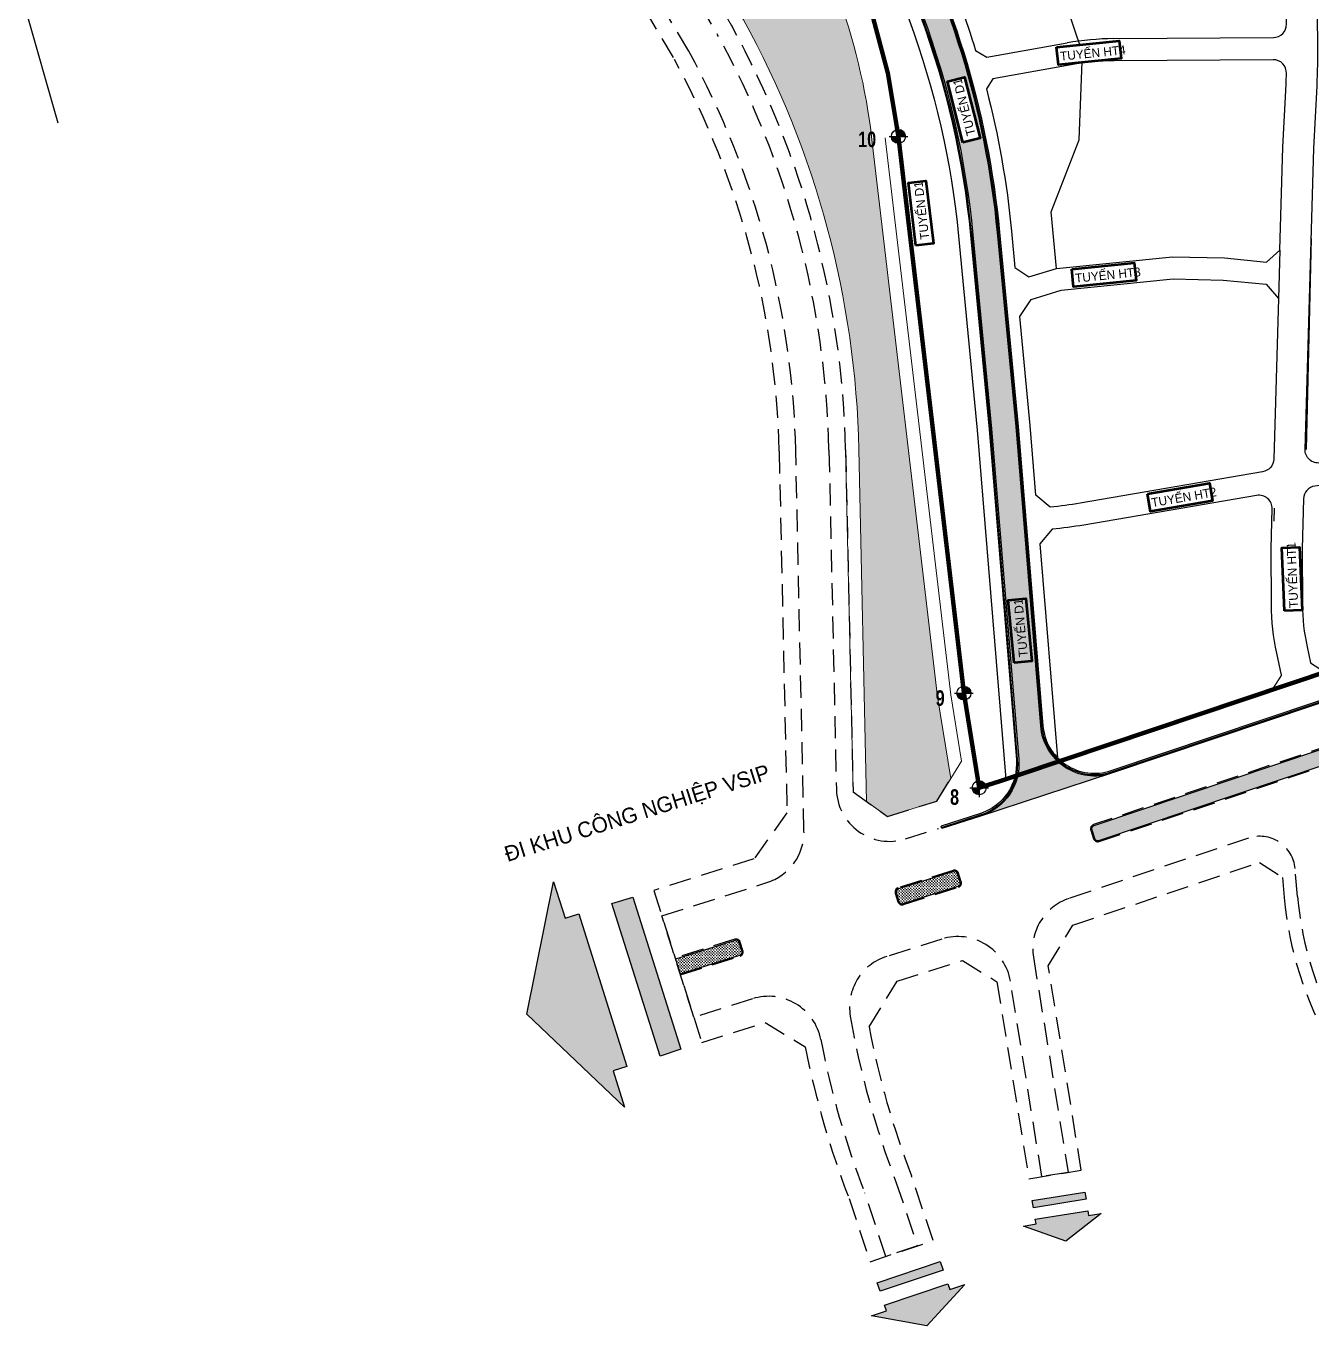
# Model space of a CAD drawing. Header units: millimetres. Extents: x 563079 to 571925, y 2063830 to 2067381.
# Drawn here: x 567977.9 to 568268.1, y 2065777 to 2066070.2 of the extents above; entities that cross this region are included whole.
import ezdxf

# ---------------------------------------------------------------- set-up
doc = ezdxf.new("R2010")
doc.units = ezdxf.units.MM
doc.header["$MEASUREMENT"] = 0
doc.set_wipeout_variables(frame=1)
doc.linetypes.add('DASHEDX2', pattern=[1.5, 1, -0.5])
doc.linetypes.add('HIDDEN', pattern=[0.375, 0.25, -0.125])
for name, color, linetype in [('1. HathMduong', 69, 'Continuous'), ('1.Bovia', 2, 'Continuous'), ('BoThamCo', 94, 'Continuous'), ('Danranh', 8, 'Continuous'), ('ghi_chu', 7, 'Continuous'), ('hacth sdd', 8, 'Continuous'), ('hatchViaHe+LogDg', 129, 'Continuous'), ('LogDg', 7, 'Continuous'), ('Nut tim', 7, 'Continuous'), ('QH', 7, 'Continuous'), ('RANHGIOI', 2, 'HIDDEN'), ('ViaHeS', 32, 'Continuous')]:
    doc.layers.add(name, color=color, linetype=linetype)
for name, color, linetype, lineweight in [('datKeSog', 251, 'Continuous', 13), ('datMatNc', 150, 'Continuous', 13), ('VCC-070', 5, 'Continuous', 70)]:
    doc.layers.add(name, color=color, linetype=linetype, lineweight=lineweight)
doc.styles.add('ARIALB', font='', dxfattribs={"width": 0.75})
doc.styles.add('avantH', font='', dxfattribs={"height": 10})
doc.styles.get('ARIALB').set_extended_font_data('.VnArialH', bold=True)
doc.styles.get('avantH').set_extended_font_data('.VnAvantH')
pattern_1 = [(0, (568124.4922, 2065856.43456), (0.3175, 0.3175), [0.15875, -0.47625]), (90, (568124.5716, 2065856.3552), (-0.3175, 0.3175), [0.15875, -0.47625])]

# ---------------------------------------------------------------- blocks, each defined once
blk = doc.blocks.new('moc')
at = {"layer": 'QH', "linetype": 'Continuous'}
h = blk.add_hatch(color=7, dxfattribs=at)
h.paths.add_polyline_path([(0, 0), (0.529, 0, 0.414214), (0, 0.529)])
h.paths.add_polyline_path([(-0.529, 0, 0.414214), (0, -0.529), (0, 0)])
for p, q in [((0, 0.706), (0, -0.706)), ((-0.706, 0), (0.706, 0))]:
    blk.add_line(p, q, dxfattribs=at)
blk.add_circle((0, 0), 0.529, dxfattribs=at)
blk = doc.blocks.new('A$C4C7B3C91')
at = {"layer": 'RANHGIOI', "color": 1, "ltscale": 9, "const_width": 1}
blk.add_lwpolyline([(477.38, 594.56), (136.71, 446.07), (135.87, 445.71, -0.005137), (101.96, 431.58), (-184.51, 352.35, -0.020567), (-225.52, 342.81), (-270.74, 334.22, -0.021218), (-313.72, 327.94), (-430.93, 315.86), (-433.76, 298.6, 0.128574), (-427.72, 234.12), (-422.8, 220.62, 0.039408), (-414.44, 202.3), (-401.47, 178.93), (-354.87, 109.99, -0.11987), (-330, 43.09), (-315.21, -82.46), (-311.77, -103.79), (-306.57, -102.15), (142.22, 48.46, 0.050684), (323.13, 130.35)], format="xyb", dxfattribs=at)

msp = doc.modelspace()

# ---------------------------------------------------------------- hatches: boundary and pattern name
at = {"layer": 'hacth sdd'}
h = msp.add_hatch(dxfattribs=at)
h.set_pattern_fill('DASH', color=256, scale=0.5, style=0)
h.set_pattern_definition([(0, (0, 0), (1.5875, 1.5875), [1.5875, -1.5875])])
edge = h.paths.add_edge_path()
edge.add_line((568074.3637, 2066373.76323), (568047.30553, 2066374.58355))
edge.add_line((568047.30553, 2066374.58355), (568042.86678, 2066263.06931))
edge.add_arc((568132.29596, 2066259.50964), 89.5, 177.720584, 210.7173071)
edge.add_line((568055.35299, 2066213.79281), (568139.85635, 2066071.57081))
edge.add_arc((567955.4123, 2065970.12801), 210.5, 1.2450518, 28.81045, ccw=False)
edge.add_line((568165.8626, 2065974.70187), (568167.58806, 2065895.31076))
edge.add_line((568167.58806, 2065895.31076), (568172.34324, 2065891.90323))
edge.add_line((568172.34324, 2065891.90323), (568183.43827, 2065895.40249))
edge.add_line((568183.43827, 2065895.40249), (568186.59039, 2065900.51327))
edge.add_line((568186.59039, 2065900.51327), (568183.62017, 2065918.92106))
edge.add_line((568183.62017, 2065918.92106), (568168.81814, 2066044.59795))
edge.add_arc((568024.8135, 2066027.63731), 145, 6.7172614, 34.0589789)
edge.add_line((568144.94042, 2066108.84398), (568098.19011, 2066178.0005))
edge.add_line((568098.19011, 2066178.0005), (568085.09138, 2066201.59677))
edge.add_arc((568202.2502, 2066266.63378), 134, 200.0084057, 209.0354557, ccw=False)
edge.add_line((568076.33812, 2066220.7846), (568071.42256, 2066234.28383))
edge.add_arc((568197.33464, 2066280.133), 134, 170.7022042, 200.0084057, ccw=False)
edge.add_line((568065.09514, 2066301.78283), (568070.22851, 2066333.13799))
edge.add_line((568070.22851, 2066333.13799), (568074.3637, 2066373.76323))
h = msp.add_hatch(dxfattribs=at)
h.set_pattern_fill('CROSS', color=256, scale=0.05, style=0)
h.set_pattern_definition(pattern_1)
edge = h.paths.add_edge_path()
edge.add_line((568507.40168, 2065986.68388), (568218.89036, 2065889.8609))
edge.add_arc((568219.12897, 2065889.14987), 0.75, 108.5514997, 198.5514997)
edge.add_line((568218.41795, 2065888.91125), (568219.05425, 2065887.01522))
edge.add_arc((568219.76527, 2065887.25383), 0.75, 198.5514997, 288.5514997)
edge.add_line((568220.00389, 2065886.54281), (568508.51522, 2065983.36579))
edge.add_arc((568507.95845, 2065985.02484), 1.74998, 288.5514997, 468.5514997)
h = msp.add_hatch(dxfattribs=at)
h.set_pattern_fill('CROSS', color=256, scale=0.05, style=0)
h.set_pattern_definition(pattern_1)
edge = h.paths.add_edge_path()
edge.add_line((568174.29849, 2065874.69444), (568174.90006, 2065872.78705))
edge.add_arc((568175.61533, 2065873.01264), 0.75, 197.5047443, 287.5047443)
edge.add_line((568175.84092, 2065872.29737), (568188.23891, 2065876.20757))
edge.add_arc((568188.01332, 2065876.92284), 0.75, 287.5047443, 377.5047443)
edge.add_line((568188.72859, 2065877.14843), (568188.12702, 2065879.05582))
edge.add_arc((568187.41175, 2065878.83023), 0.75, 17.5047443, 107.5047443)
edge.add_line((568187.18617, 2065879.5455), (568174.78817, 2065875.63529))
edge.add_arc((568175.01376, 2065874.92003), 0.75, 107.5047443, 197.5047443)
h = msp.add_hatch(dxfattribs=at)
h.set_pattern_fill('CROSS', color=256, scale=0.05, style=0)
h.set_pattern_definition(pattern_1)
edge = h.paths.add_edge_path()
edge.add_arc((568138.75026, 2065861.3858), 0.75, 287.5047443, 377.5047443)
edge.add_line((568139.46553, 2065861.61139), (568138.86398, 2065863.51873))
edge.add_arc((568138.14871, 2065863.29314), 0.75, 17.5047443, 107.5047443)
edge.add_line((568137.92312, 2065864.00841), (568124.49221, 2065859.77244))
edge.add_line((568124.49221, 2065859.77244), (568125.54495, 2065856.43456))
edge.add_line((568125.54495, 2065856.43456), (568138.97585, 2065860.67053))
at = {"layer": 'hatchViaHe+LogDg'}
for points in [[(568110.41203, 2065834.58383), (568112.99604, 2065826.39076), (568090.92776, 2065847.39379), (568096.97423, 2065877.17955), (568099.55824, 2065868.98648), (568102.67941, 2065869.97086), (568113.5332, 2065835.56822)], [(568114.836, 2065873.76601), (568125.66424, 2065839.43314), (568121.00803, 2065837.88679), (568110.15424, 2065872.28943)], [(568204.98997, 2065805.31578), (568216.83674, 2065807.22734), (568217.12165, 2065805.61692), (568205.25064, 2065803.70031)], [(568217.69877, 2065801.96259), (568220.52584, 2065802.41876), (568212.53203, 2065796.15574), (568203.00069, 2065799.58981), (568205.82776, 2065800.04598), (568205.65398, 2065801.12296), (568217.52499, 2065803.03957)], [(568169.99808, 2065786.805), (568184.22104, 2065791.57022), (568184.89972, 2065789.64189), (568170.64788, 2065784.8655)], [(568186.35418, 2065785.25203), (568189.74829, 2065786.38919), (568181.16177, 2065777.04003), (568168.70822, 2065779.33849), (568172.10234, 2065780.47565), (568171.66913, 2065781.76864), (568185.92097, 2065786.54503)]]:
    msp.add_hatch(color=256, dxfattribs=at).paths.add_polyline_path(points)

# ---------------------------------------------------------------- linework, layer by layer
at = {"color": 2, "const_width": 0.3}
msp.add_lwpolyline([(568259.10518, 2065920.49748), (568261.21689, 2065923.78975)], dxfattribs=at)
at = {"layer": '1. HathMduong', "color": 99}
msp.add_lwpolyline([(567985.20453, 2066048.25151), (567977.92963, 2066073.87913, -0.513160457)], format="xyb", dxfattribs=at)
for points in [[(568266.87863, 2065974.69669), (568267.9514, 2066022.267)], [(568259.57683, 2065961.46964), (568259.51127, 2065958.53063)], [(568259.10518, 2065920.49748), (568271.58966, 2065924.68721)]]:
    msp.add_lwpolyline(points, dxfattribs=at)
at = {"layer": '1.Bovia'}
msp.add_lwpolyline([(568173.40373, 2066102.23291, -0.102113897), (568197.60908, 2066023.69631), (568201.80206, 2065979.89877), (568207.37594, 2065912.41629, 0.486813261), (568222.75866, 2065902.28735), (568373.18375, 2065952.76927, 0.414213562), (568378.03383, 2065962.51897), (568307.22707, 2066173.50765, 0.417849574), (568298.66498, 2066177.70094), (568289.66052, 2066174.55435), (568218.22828, 2066136.46537, 0.007182528), (568214.42512, 2066134.36674), (568176.33531, 2066112.62886, 0.409503441)], format="xyb", close=True, dxfattribs=at)
at = {"layer": 'BoThamCo'}
msp.add_lwpolyline([(568204.23742, 2066013.61606), (568210.48568, 2066015.54802), (568209.21076, 2066028.28312), (568215.55477, 2066044.49479), (568216.29478, 2066064.12479), (568210.01479, 2066082.92479), (568206.62725, 2066088.78489), (568177.18017, 2066076.46762)], dxfattribs=at)
for points in [[(568507.40168, 2065986.68388), (568218.89036, 2065889.8609, 0.414213562), (568218.41795, 2065888.91125), (568219.05425, 2065887.01522, 0.414213562), (568220.00389, 2065886.54281), (568508.51522, 2065983.36579, 1)], [(568174.29849, 2065874.69444), (568174.90006, 2065872.78705, 0.414213562), (568175.84092, 2065872.29737), (568188.23891, 2065876.20757, 0.414213562), (568188.72859, 2065877.14843), (568188.12702, 2065879.05582, 0.414213562), (568187.18617, 2065879.5455), (568174.78817, 2065875.63529, 0.414213562)], [(568138.97585, 2065860.67053, 0.414213562), (568139.46553, 2065861.61139), (568138.86398, 2065863.51873, 0.414213562), (568137.92312, 2065864.00841), (568124.49221, 2065859.77244), (568125.54495, 2065856.43456)]]:
    msp.add_lwpolyline(points, format="xyb", close=True, dxfattribs=at)
at = {"layer": 'Danranh'}
msp.add_lwpolyline([(568176.0627, 2066113.10654, 0.409503441), (568172.92172, 2066101.96802, -0.102113897), (568197.06158, 2066023.6439), (568201.25422, 2065979.84992), (568206.8278, 2065912.37101, 0.486813261), (568222.93365, 2065901.76593), (568373.35873, 2065952.24785, 0.414213562), (568378.55525, 2065962.69396), (568307.74849, 2066173.68263, 0.417849574), (568298.48354, 2066178.22015), (568289.4391, 2066175.05959), (568217.9695, 2066136.95069, 0.007182528), (568214.1525, 2066134.84443)], format="xyb", close=True, dxfattribs=at)
for points in [[(568192.72224, 2065891.85827), (568222.93365, 2065901.76593)], [(568184.58471, 2065889.21927), (568184.40011, 2065889.73736)]]:
    msp.add_lwpolyline(points, dxfattribs=at)
at = {"layer": 'datKeSog'}
for points in [[(568162.86331, 2065974.63669), (568164.53988, 2065897.49507), (568167.58806, 2065895.31076), (568165.8626, 2065974.70187, 0.12086011), (568139.85635, 2066071.57081), (568055.35299, 2066213.79281, -0.144978501), (568042.86678, 2066263.06931), (568047.30553, 2066374.58355)], [(568052.7739, 2066212.2604), (568137.25166, 2066070.08147, -0.120799299)]]:
    msp.add_lwpolyline(points, format="xyb", dxfattribs=at)
at = {"layer": 'datMatNc'}
msp.add_lwpolyline([(568047.30553, 2066374.58355), (568042.86678, 2066263.06931, 0.144978501), (568055.35299, 2066213.79281), (568139.85635, 2066071.57081, -0.12086011), (568165.8626, 2065974.70187), (568167.58806, 2065895.31076), (568172.34324, 2065891.90323), (568183.43827, 2065895.40249), (568186.59039, 2065900.51327), (568183.62017, 2065918.92106), (568168.81814, 2066044.59795, 0.119869979), (568144.94042, 2066108.84398), (568098.19011, 2066178.0005), (568085.09138, 2066201.59677, -0.039408318), (568076.33812, 2066220.7846), (568071.42256, 2066234.28383, -0.128573978), (568065.09514, 2066301.78283), (568070.22851, 2066333.13799), (568074.3637, 2066373.76323)], format="xyb", dxfattribs=at)
at = {"layer": 'LogDg', "linetype": 'DASHEDX2', "ltscale": 5}
for points in [[(568040.55833, 2066374.7881), (568036.12212, 2066263.33777, 0.144978501), (568049.55003, 2066210.34489), (568133.99554, 2066068.22025, -0.120721405), (568159.11419, 2065974.55521), (568160.7765, 2065898.06958, 0.499997206), (568176.38309, 2065886.88602), (568183.82345, 2065889.23263)], [(568275.0824, 2065841.63926, -0.109850843), (568264.84171, 2065873.91857), (568264.28637, 2065880.18538, 0.484967144), (568253.77234, 2065887.06353), (568213.28142, 2065873.47498, 0.367009996), (568205.25253, 2065860.18696), (568213.07856, 2065811.6856), (568207.15518, 2065810.72982), (568200.04789, 2065854.77683, 0.457512134), (568184.5917, 2065864.30958), (568172.14333, 2065860.38349, 0.375227048), (568163.92695, 2065846.90192, 0.049444608), (568174.23248, 2065809.57921), (568179.07689, 2065795.1199), (568171.96541, 2065792.73729), (568167.17403, 2065807.03831, -0.044276242), (568157.25978, 2065841.66134, 0.448349122), (568141.86719, 2065850.83473), (568128.62799, 2065846.65922), (568121.40917, 2065869.54778), (568145.09015, 2065877.01652, 0.333335817), (568153.4779, 2065888.72157), (568151.61596, 2065974.39224, 0.120558977), (568127.4824, 2066064.49932), (568075.5014, 2066151.98509, 0.334942873)], [(568507.32214, 2065986.92089), (568218.81082, 2065890.09791, 0.414213562), (568218.18094, 2065888.83171), (568218.81724, 2065886.93568, 0.414213562), (568220.08343, 2065886.3058), (568508.59476, 2065983.12878, 1), (568507.32214, 2065986.92089)], [(568174.06007, 2065874.61924), (568174.66163, 2065872.71186, 0.414213562), (568175.91611, 2065872.05895), (568188.31411, 2065875.96915, 0.414213562), (568188.96702, 2065877.22363), (568188.36545, 2065879.13101, 0.414213562), (568187.11097, 2065879.78392), (568174.71297, 2065875.87372, 0.414213562), (568174.06007, 2065874.61924)]]:
    msp.add_lwpolyline(points, format="xyb", dxfattribs=at)
at = {"layer": 'LogDg'}
msp.add_lwpolyline([(568176.18661, 2066112.88941, 0.409503441), (568173.14082, 2066102.08842, -0.102113897), (568197.31044, 2066023.66772), (568201.50323, 2065979.87213), (568207.07695, 2065912.39159, 0.486813261), (568222.85411, 2065902.00294), (568373.27919, 2065952.48486, 0.414213562), (568378.31824, 2065962.61442), (568307.51148, 2066173.6031, 0.417849574), (568298.56601, 2066177.98414), (568289.53974, 2066174.82993), (568218.08713, 2066136.73009, 0.007182528), (568214.27642, 2066134.6273), (568176.18661, 2066112.88941)], format="xyb", dxfattribs=at)
at = {"layer": 'LogDg', "ltscale": 0.75}
for points in [[(568110.41203, 2065834.58383), (568112.99604, 2065826.39076), (568090.92776, 2065847.39379), (568096.97423, 2065877.17955), (568099.55824, 2065868.98648), (568102.67941, 2065869.97086), (568113.5332, 2065835.56822)], [(568114.836, 2065873.76601), (568125.66424, 2065839.43314), (568121.00803, 2065837.88679), (568110.15424, 2065872.28943)], [(568169.99808, 2065786.805), (568184.22104, 2065791.57022), (568184.89972, 2065789.64189), (568170.64788, 2065784.8655)]]:
    msp.add_lwpolyline(points, close=True, dxfattribs=at)
at = {"layer": 'LogDg', "linetype": 'DASHEDX2', "ltscale": 5}
msp.add_lwpolyline([(568139.05105, 2065860.43211, 0.414213562), (568139.70396, 2065861.68658), (568139.1024, 2065863.59393, 0.414213562), (568137.84792, 2065864.24683), (568124.41702, 2065860.01086), (568125.62014, 2065856.19614)], format="xyb", close=True, dxfattribs=at)
at = {"layer": 'LogDg', "ltscale": 0.75, "elevation": 0}
for points in [[(568204.98997, 2065805.31578), (568216.83674, 2065807.22734), (568217.12165, 2065805.61692), (568205.25064, 2065803.70031)], [(568217.69877, 2065801.96259), (568220.52584, 2065802.41876), (568212.53203, 2065796.15574), (568203.00069, 2065799.58981), (568205.82776, 2065800.04598), (568205.65398, 2065801.12296), (568217.52499, 2065803.03957)], [(568186.35418, 2065785.25203), (568189.74829, 2065786.38919), (568181.16177, 2065777.04003), (568168.70822, 2065779.33849), (568172.10234, 2065780.47565), (568171.66913, 2065781.76864), (568185.92097, 2065786.54503)]]:
    msp.add_lwpolyline(points, close=True, dxfattribs=at)
at = {"layer": 'ViaHeS', "linetype": 'DASHEDX2', "ltscale": 5}
msp.add_lwpolyline([(568044.30677, 2066374.67446), (568039.86915, 2066263.18863, 0.144978501), (568052.7739, 2066212.2604), (568137.25166, 2066070.08147, -0.120799299), (568162.86331, 2065974.63669), (568164.53988, 2065897.49507), (568172.34324, 2065891.90323), (568183.43827, 2065895.40249), (568186.23716, 2065899.94055)], format="xyb", dxfattribs=at)
at = {"layer": 'ViaHeS'}
for points in [[(568328.6634, 2065947.00002), (568325.70603, 2065954.37052, 0.127241696), (568316.05426, 2065967.47825), (568308.66911, 2065973.48671, 0.209294685), (568299.78058, 2065975.94991), (568269.94678, 2065971.67582, -0.465575413), (568266.52267, 2065974.73498), (568268.54806, 2066042.61027), (568269.24021, 2066056.72601, 0.01539438), (568269.41227, 2066066.17435), (568268.25187, 2066158.42792, 0.02716746), (568267.8635, 2066164.22447), (568264.47356, 2066192.05235, 0.041140946), (568262.69764, 2066200.66035, -0.355362202), (568264.16227, 2066204.15181), (568305.69485, 2066226.34284, -0.056028008), (568317.63042, 2066231.0931), (568332.71563, 2066235.2167, -0.302819121), (568335.43826, 2066234.68621), (568341.78387, 2066228.40228, -0.116676795), (568342.63714, 2066227.03517), (568352.10442, 2066199.00059), (568350.07269, 2066195.9337)], [(568223.39031, 2066067.34386), (568259.37717, 2066067.60006, 0.415813281), (568262.35558, 2066070.63771), (568261.25242, 2066158.33988, 0.02716746), (568260.91487, 2066163.378), (568257.52493, 2066191.20588, 0.072976504), (568253.96375, 2066204.2295), (568249.09348, 2066215.35549, -0.032771701), (568244.48327, 2066228.10021, 0.388184102), (568241.02927, 2066230.21155), (568222.33847, 2066226.58029), (568149.86366, 2066209.29061, 0.042511563), (568126.09142, 2066201.43499), (568115.88953, 2066197.07197), (568114.59991, 2066193.28066, 0.019368667), (568119.60734, 2066185.54369), (568163.71018, 2066122.8626, -0.002873641), (568165.06159, 2066120.91826), (568172.18394, 2066119.24051), (568210.55895, 2066141.14116, -0.007182528), (568214.55831, 2066143.34806), (568259.11585, 2066167.10695), (568260.20823, 2066169.17882)], [(568215.01991, 2066133.32453), (568176.93462, 2066111.58922), (568175.08201, 2066104.775, -0.053024755), (568192.18648, 2066064.7029), (568194.76341, 2066063.14483), (568212.85531, 2066066.37341)], [(568261.21689, 2065923.78975), (568260.14641, 2065928.73604, -0.051671113), (568258.93705, 2065939.6977), (568258.85285, 2065952.39241), (568259.11871, 2065961.30188, 0.473948123), (568255.61329, 2065964.34825), (568216.61931, 2065957.66544, -0.017680077), (568209.43806, 2065956.69461), (568206.69569, 2065953.45194), (568210.68217, 2065905.18795)]]:
    msp.add_lwpolyline(points, format="xyb", dxfattribs=at)
at = {"layer": 'ViaHeS', "linetype": 'DASHEDX2', "ltscale": 5, "elevation": 0}
for points in [[(568075.44184, 2066144.74393), (568124.22535, 2066062.63964, -0.120474228), (568147.86685, 2065974.31076), (568149.63848, 2065892.79529), (568142.18277, 2065882.3909), (568119.60446, 2065875.26993), (568130.4327, 2065840.93706), (568144.73808, 2065845.44884), (568153.7675, 2065839.97855, 0.042979112), (568163.64444, 2065805.76895), (568168.40967, 2065791.54599), (568182.63263, 2065796.31121), (568177.76132, 2065810.8508, -0.045575623), (568168.16527, 2065844.53092), (568174.47531, 2065854.82763), (568189.23422, 2065859.48244), (568197.02514, 2065854.67732), (568204.19349, 2065810.25194), (568216.04026, 2065812.16349), (568208.59752, 2065858.28939), (568214.11871, 2065867.42711)], [(568214.11871, 2065867.42711), (568256.27049, 2065881.57304), (568261.45203, 2065878.18334), (568261.85342, 2065873.65376, 0.109850843), (568272.48798, 2065840.13294), (568282.86565, 2065846.15822, -0.109850843), (568273.80658, 2065874.71299), (568273.1385, 2065882.25209), (568277.47979, 2065888.69077), (568402.23216, 2065930.55706), (568408.43775, 2065927.3674), (568415.68163, 2065903.73626), (568432.89122, 2065909.01168), (568425.50835, 2065933.09621), (568428.78315, 2065939.46744), (568515.84719, 2065968.6857), (568524.50596, 2065964.21135), (568533.69112, 2065933.7768), (568556.66754, 2065940.71109), (568547.26958, 2065971.85071), (568551.88334, 2065980.77926), (568658.45451, 2066016.54402, 0.008545057), (568691.24555, 2066028.17569, -0.249192911), (568709.85589, 2066025.73366, 0.099750364)]]:
    msp.add_lwpolyline(points, format="xyb", dxfattribs=at)
at = {"layer": 'ViaHeS'}
msp.add_lwpolyline([(568260.64264, 2066008.66401), (568260.89114, 2066019.67594)], dxfattribs=at)
msp.add_arc((568223.83525, 2066004.84544), 62.5, 90.407894, 100.1181727, dxfattribs=at)

# ---------------------------------------------------------------- block references
at = {"layer": 'Nut tim'}
msp.add_blockref('A$C4C7B3C91', (568504.77657, 2066002.21356), dxfattribs=at)
at = {"layer": 'QH', "xscale": 3, "yscale": 3, "zscale": 3}
for p in [(568174.77695, 2066045.29977), (568189.56398, 2065919.75023), (568193.00576, 2065898.41998)]:
    msp.add_blockref('moc', p, dxfattribs=at)

# ---------------------------------------------------------------- texts
at = {"layer": 'ghi_chu', "style": 'avantH'}
msp.add_text('®i khu c«ng nghiÖp vsip', height=3.5, rotation=17.5047443, dxfattribs=at).set_placement((568086.5777, 2065881.66945))
at = {"layer": 'QH', "style": 'ARIALB', "width": 0.75}
for s, p in [('10', (568165.68588, 2066042.88304, -2.25125)), ('9', (568183.18285, 2065916.89388, -2.25125)), ('8', (568186.42559, 2065894.57355, -2.25125))]:
    msp.add_text(s, height=3.5, dxfattribs=at).set_placement(p)

# ---------------------------------------------------------------- next in the draw order: wipeouts: each hides what was drawn before it
for points in [[(568210.4832, 2066065.43244), (568224.61164, 2066066.84685), (568225.00935, 2066062.87414), (568210.88091, 2066061.45974)], [(568177.02289, 2066034.81168), (568180.98752, 2066035.28304), (568182.66384, 2066021.18328), (568178.6992, 2066020.71192)], [(568213.87932, 2066015.38152), (568228.00775, 2066016.79593), (568228.40546, 2066012.82323), (568214.27703, 2066011.40882)], [(568230.96619, 2065964.68605), (568244.96121, 2065967.08452), (568245.63562, 2065963.14934), (568231.6406, 2065960.75086)], [(568261.28073, 2065952.49061), (568265.26947, 2065952.66515), (568265.89022, 2065938.47967), (568261.90147, 2065938.30513)], [(568199.55346, 2065940.73909), (568203.52829, 2065941.1149), (568204.8648, 2065926.97888), (568200.88997, 2065926.60307)]]:
    msp.add_wipeout(points).dxf.layer = 'ViaHeS'

# ---------------------------------------------------------------- next in the draw order: hatches: boundary and pattern name
at = {"layer": '1. HathMduong'}
h = msp.add_hatch(dxfattribs=at)
h.set_pattern_fill('CROSS', color=99, scale=5)
edge = h.paths.add_edge_path()
edge.add_arc((568219.03623, 2065913.3794), 12.25, 184.7217667, 287.7617016, ccw=False)
edge.add_line((568206.8278, 2065912.37101), (568201.25422, 2065979.84992))
edge.add_line((568201.25422, 2065979.84992), (568197.06158, 2066023.6439))
edge.add_arc((567995.23425, 2066004.32184), 202.75012, 5.468577, 28.7905212)
edge.add_arc((567995.23437, 2066004.32188), 202.75, 28.7905284, 35.1304794)
edge.add_line((568161.05219, 2066120.99242), (568116.94935, 2066183.67351))
edge.add_arc((568216.93075, 2066254.02109), 122.25, 199.8539448, 215.1304794, ccw=False)
edge.add_line((568101.94711, 2066212.50211), (568088.74525, 2066249.06366))
edge.add_arc((568203.72888, 2066290.58264), 122.25, 179.6950203, 199.8539448, ccw=False)
edge.add_line((568081.48061, 2066291.23336), (568081.62182, 2066317.76213))
edge.add_arc((568089.87171, 2066317.71822), 8.25, 95.8838263, 179.6950203, ccw=False)
edge.add_line((568089.02598, 2066325.92475), (568076.15814, 2066324.59866))
edge.add_line((568076.15814, 2066324.59866), (568075.98069, 2066291.26264))
edge.add_arc((568203.72888, 2066290.58264), 127.75, 179.6950203, 199.8539448)
edge.add_line((568083.57216, 2066247.19573), (568096.77402, 2066210.63418))
edge.add_arc((568216.93075, 2066254.02109), 127.75, 199.8539448, 215.1304794)
edge.add_line((568112.45121, 2066180.50858), (568156.55405, 2066117.8275))
edge.add_arc((567995.23437, 2066004.32188), 197.25, 5.4685698, 35.1304794, ccw=False)
edge.add_line((568191.58661, 2066023.11975), (568195.77583, 2065979.36145))
edge.add_line((568195.77583, 2065979.36145), (568201.93659, 2065904.77375))
edge.add_arc((568189.72816, 2065903.76536), 12.25, -70.6219115, 4.7217667, ccw=False)
edge.add_line((568193.79272, 2065892.20933), (568222.7732, 2065901.71331))

# ---------------------------------------------------------------- next in the draw order: linework, layer by layer
at = {"layer": '1.Bovia'}
msp.add_lwpolyline([(568075.64179, 2066330.92319), (568075.4307, 2066291.26557, 0.088187453), (568083.05485, 2066247.00893), (568096.25671, 2066210.44738, 0.066755352), (568112.0014, 2066180.19209), (568156.10423, 2066117.51101, -0.130152022), (568191.03912, 2066023.06733), (568195.228, 2065979.31261), (568201.38845, 2065904.72847, -0.348011109), (568193.33743, 2065892.63598), (568184.41504, 2065889.74244)], format="xyb", dxfattribs=at)
at = {"layer": 'Danranh'}
msp.add_lwpolyline([(568076.19155, 2066330.87701), (568075.98069, 2066291.26264, 0.088187453), (568083.57216, 2066247.19573), (568096.77402, 2066210.63418, 0.066755352), (568112.45121, 2066180.50858), (568156.55405, 2066117.8275, -0.130152022), (568191.58661, 2066023.11975), (568195.77583, 2065979.36145), (568201.93659, 2065904.77375, -0.348011109), (568193.50709, 2065892.1128), (568184.58471, 2065889.21927)], format="xyb", dxfattribs=at)
at = {"layer": 'datKeSog'}
msp.add_lwpolyline([(568074.3637, 2066373.76323), (568070.22851, 2066333.13799), (568065.09514, 2066301.78283, 0.128573978), (568071.42256, 2066234.28383), (568076.33812, 2066220.7846, 0.039408318), (568085.09138, 2066201.59677), (568098.19011, 2066178.0005), (568144.94042, 2066108.84398, -0.119869979), (568168.81814, 2066044.59795), (568183.62017, 2065918.92106), (568186.59039, 2065900.51327), (568188.99904, 2065904.4186), (568186.59207, 2065919.33564), (568171.79755, 2066044.94886, 0.119869979)], format="xyb", dxfattribs=at)
at = {"layer": 'LogDg'}
msp.add_lwpolyline([(568184.50759, 2065889.45708), (568193.42997, 2065892.35061, 0.348011109), (568201.68744, 2065904.75317), (568195.52682, 2065979.33925), (568191.33775, 2066023.09592, 0.130152022), (568156.34959, 2066117.68364), (568112.24675, 2066180.36472, -0.066755352), (568096.53888, 2066210.54927), (568083.33702, 2066247.11082, -0.088187453), (568075.73069, 2066291.26397), (568075.94166, 2066330.898)], format="xyb", dxfattribs=at)
at = {"layer": 'VCC-070'}
for points in [[(568210.4832, 2066065.43244), (568224.61164, 2066066.84685), (568225.00935, 2066062.87414), (568210.88091, 2066061.45974)], [(568178.6992, 2066020.71192), (568177.02289, 2066034.81168), (568180.98752, 2066035.28304), (568182.66384, 2066021.18328)], [(568213.87932, 2066015.38152), (568228.00775, 2066016.79593), (568228.40546, 2066012.82323), (568214.27703, 2066011.40882)], [(568230.96619, 2065964.68605), (568244.96121, 2065967.08452), (568245.63562, 2065963.14934), (568231.6406, 2065960.75086)], [(568261.90147, 2065938.30513), (568261.28073, 2065952.49061), (568265.26947, 2065952.66515), (568265.89022, 2065938.47967)], [(568200.88997, 2065926.60307), (568199.55346, 2065940.73909), (568203.52829, 2065941.1149), (568204.8648, 2065926.97888)]]:
    msp.add_lwpolyline(points, close=True, dxfattribs=at)
at = {"layer": 'ViaHeS'}
for points in [[(568072.94079, 2066330.74261), (568072.73074, 2066291.27994, 0.088187453), (568080.51533, 2066246.09195), (568093.7172, 2066209.5304, 0.066755352), (568109.79322, 2066178.6384), (568153.89605, 2066115.95732, -0.130152022), (568188.35141, 2066022.81002), (568192.53861, 2065979.07282), (568199.0417, 2065900.34047)], [(568202.14383, 2066004.66042), (568204.72405, 2066008.53297), (568211.48317, 2066010.62289), (568236.79069, 2066013.15644), (568248.08881, 2066012.91983), (568257.72508, 2066011.96045), (568260.5356, 2066008.78494), (568259.45345, 2065972.51962, -0.356899858), (568256.96154, 2065969.65221), (568215.77472, 2065962.59359, -0.017467065), (568209.02642, 2065961.67836), (568205.79017, 2065964.41503), (568204.49144, 2065980.13856), (568202.14383, 2066004.66042)], [(568323.91528, 2065945.40658), (568321.06564, 2065952.50858, 0.127241696), (568312.89876, 2065963.59974), (568305.51361, 2065969.6082, 0.209294685), (568300.48966, 2065971.00045), (568268.76287, 2065966.45516, 0.364651715), (568266.18965, 2065963.57496), (568265.85355, 2065952.31121), (568265.93689, 2065939.74413, 0.051671113), (568266.98802, 2065930.2167), (568267.77618, 2065926.57493), (568270.93883, 2065924.54636)]]:
    msp.add_lwpolyline(points, format="xyb", dxfattribs=at)
msp.add_lwpolyline([(568196.0995, 2066058.30427), (568194.64192, 2066056.01938, -0.039577146), (568200.29679, 2066023.95362), (568201.0854, 2066015.7162), (568204.23742, 2066013.61606), (568210.48568, 2066015.54802), (568236.59328, 2066018.16167), (568248.38929, 2066017.91464), (568257.83822, 2066016.97391), (568260.85976, 2066019.64816), (568261.55318, 2066042.8861), (568262.24861, 2066057.06883, 0.004156641), (568262.34768, 2066059.50257, 0.425827049), (568259.32789, 2066062.59958), (568223.4259, 2066062.34399, 0.042394455), (568213.73371, 2066061.45117)], format="xyb", close=True, dxfattribs=at)

# ---------------------------------------------------------------- next in the draw order: texts
at = {"layer": 'ghi_chu', "style": 'avantH'}
for s, rotation, p in [('tuyÕn HT4', 5.7168652, (568211.35676, 2066062.37055)), ('tuyÕn d1', 96.7800587, (568181.76559, 2066022.17072)), ('tuyÕn HT3', 5.7168652, (568214.75288, 2066012.31964)), ('tuyÕn HT2', 9.7249051, (568232.05163, 2065961.69271)), ('tuyÕn HT1', 92.5056094, (568265.00749, 2065939.0058)), ('tuyÕn d1', 95.4010654, (568203.99057, 2065927.98765))]:
    msp.add_text(s, height=2, rotation=rotation, dxfattribs=at).set_placement(p)

# ---------------------------------------------------------------- next in the draw order: wipeouts: each hides what was drawn before it
msp.add_wipeout([(568185.85643, 2066057.67438), (568189.72637, 2066058.65628), (568193.21836, 2066044.89331), (568189.34842, 2066043.91142)]).dxf.layer = 'ViaHeS'

# ---------------------------------------------------------------- next in the draw order: linework, layer by layer
at = {"layer": 'VCC-070'}
msp.add_lwpolyline([(568189.34842, 2066043.91142), (568185.85643, 2066057.67438), (568189.72637, 2066058.65628), (568193.21836, 2066044.89331)], close=True, dxfattribs=at)

# ---------------------------------------------------------------- next in the draw order: texts
at = {"layer": 'ghi_chu', "style": 'avantH'}
msp.add_text('tuyÕn d1', height=2, rotation=104.2368614, dxfattribs=at).set_placement((568192.19955, 2066045.75582))

doc.saveas('drawing.dxf')
